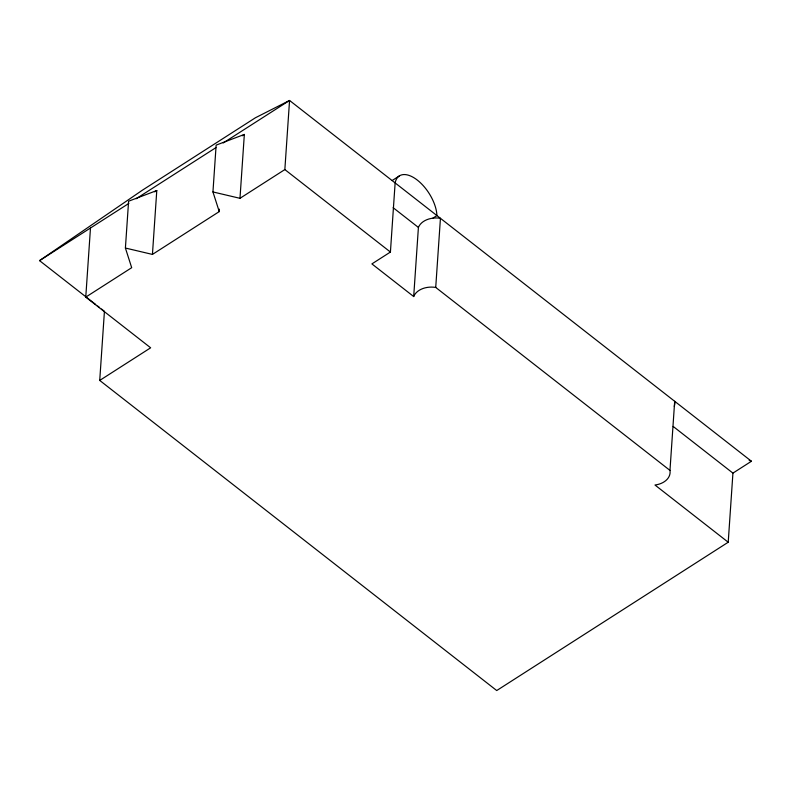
<?xml version="1.0" encoding="UTF-8"?>
<svg xmlns="http://www.w3.org/2000/svg" width="791" height="791" viewBox="0 0 791 791"><rect width="100%" height="100%" fill="white"/><g stroke="black" fill="none" stroke-linecap="round" stroke-linejoin="round"><path stroke-width="1.19" d="M95.721 304.505L39.55 260.635L142.479 190.137L255.463 117.74L289.555 100.457L751.45 461.252L732.931 473.117L728.214 542.231L496.728 690.543L99.725 380.431L150.646 347.803L85.764 297.119L90.481 228.006M99.725 380.431L104.432 311.318L101.525 309.044M125.403 248.038L128.597 201.211L156.786 190.532L152.436 254.415L125.403 248.038L131.692 267.694L85.764 297.119M212.947 191.946L216.141 145.119L244.34 134.44L239.98 198.314L212.947 191.946L219.245 211.602L152.436 254.415M219.245 211.602L219.414 209.15M239.98 198.314L284.849 169.571L289.555 100.457L223.2 142.973M728.214 542.231L654.968 485.012A19.389 13.734 3.9 0 0 669.967 470.398L435.722 287.43A19.389 13.734 3.9 0 0 413.693 296.546L371.899 263.907L390.418 252.042L395.134 182.919A30.562 15.593 57.4 0 1 417.332 180.111A30.562 15.593 57.4 0 1 436.929 215.567L432.815 218.197M413.693 296.546L418.409 227.432A19.389 13.734 3.9 0 1 431.036 218.464L433.339 218.118A19.389 13.734 3.9 0 1 440.439 218.306L435.722 287.43M669.967 470.398L674.683 401.284A19.389 13.734 3.9 0 1 674.248 406.307M39.55 260.635L128.844 203.425M136.101 198.778L215.943 147.62M154.71 191.857L156.786 190.532M242.264 135.765L244.34 134.44M392.168 180.516L399.317 175.948M749.166 460.382L751.45 461.252M393.137 207.697L418.409 227.432M673.171 426.438L732.931 473.117M284.849 169.571L390.418 252.042M97.659 306.018L99.597 307.531"/></g></svg>
